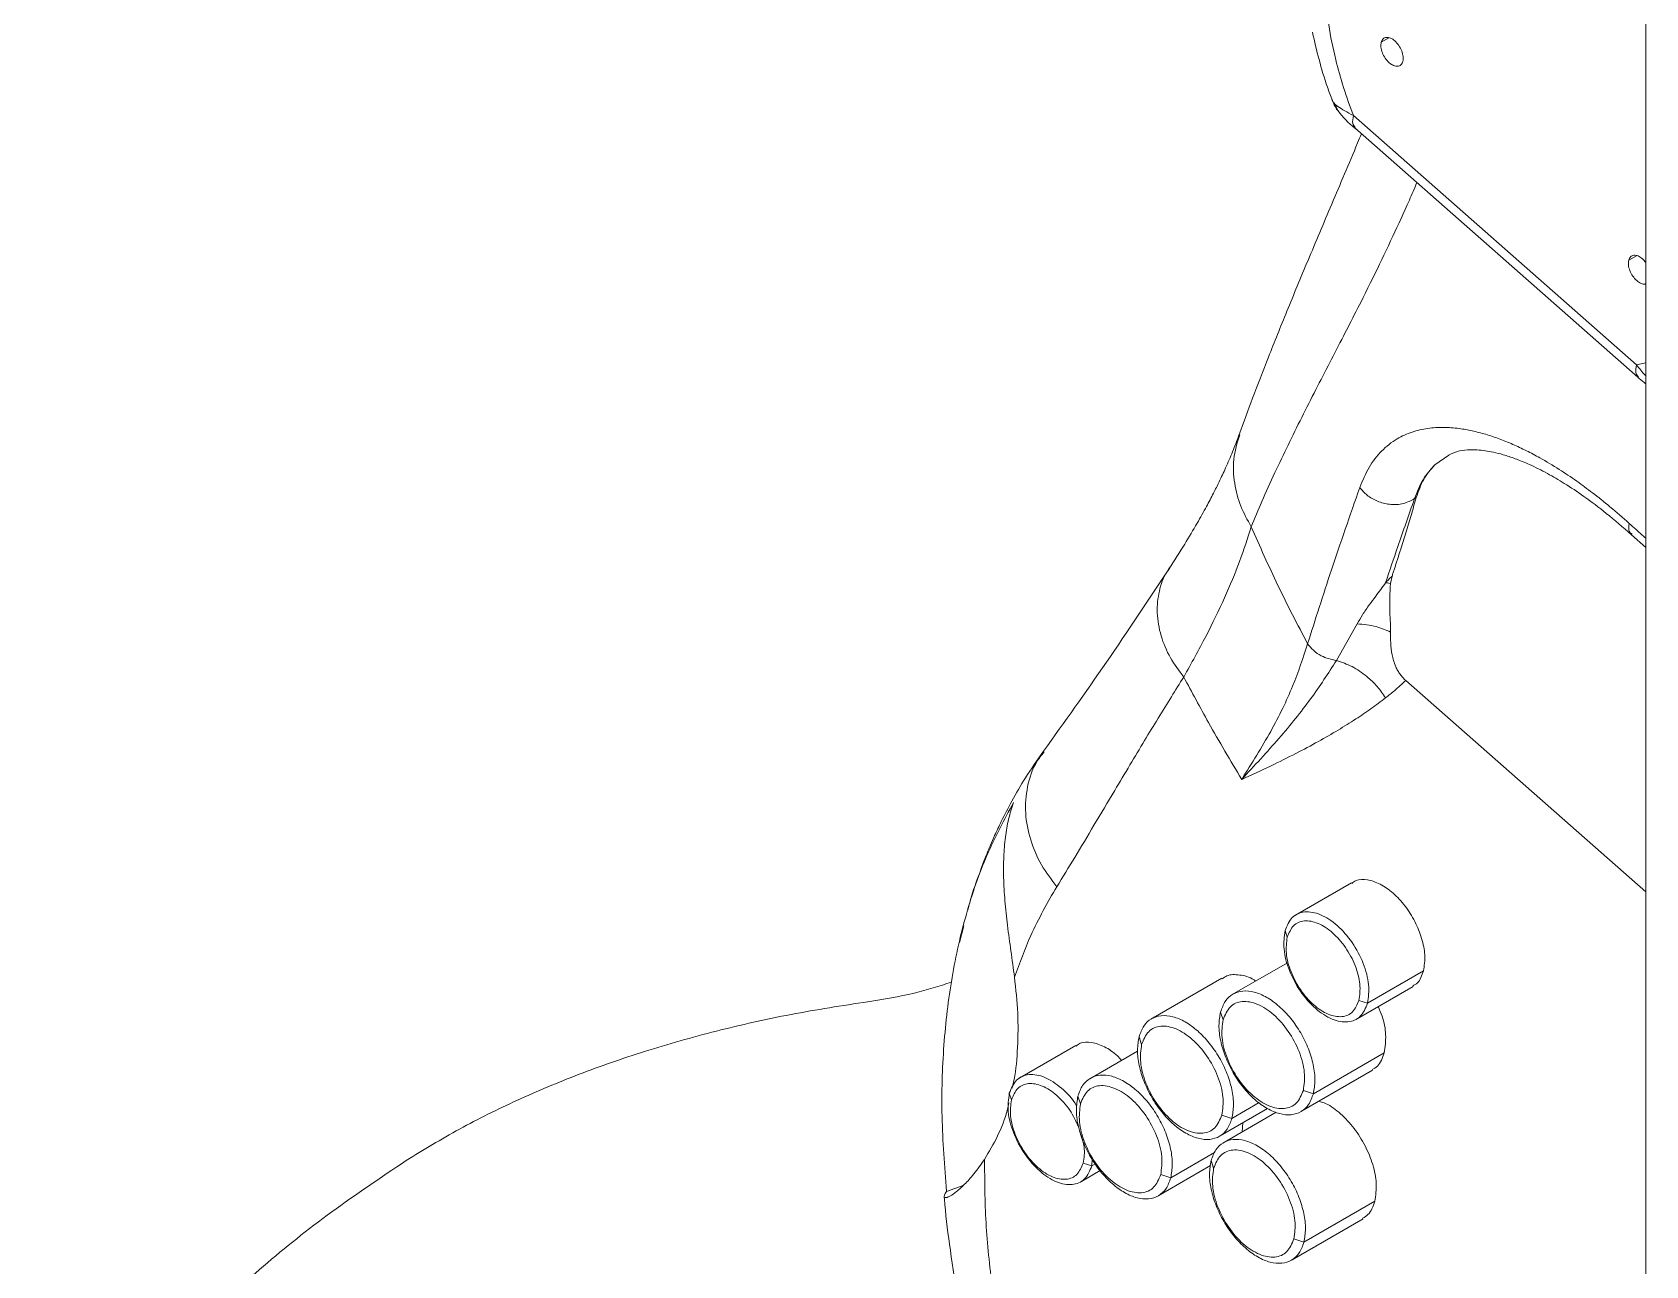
# Model space of a CAD drawing. Header units: millimetres. Extents: x 169 to 14583, y -399 to 10804.
# Drawn here: x 1827.9 to 2041.9, y 7872.7 to 8036.3 of the extents above; entities that cross this region are included whole.
import ezdxf

# ---------------------------------------------------------------- set-up
doc = ezdxf.new("R2010")
doc.units = ezdxf.units.MM
doc.header["$LTSCALE"] = 35

msp = doc.modelspace()

# ---------------------------------------------------------------- linework, layer by layer
at = {"color": 7, "linetype": 'Continuous', "lineweight": 18}
for p, q in [((2041.877, 7290.161), (2041.877, 8375.283)), ((2007.809, 8035.573), (2006.788, 8034.983)), ((2000.467, 8026.978), (2000.315, 8027.245)), ((2003.006, 8023.9), (2003.511, 8023.437)), ((2040.67, 7992.207), (2003.104, 8025.268)), ((2003.275, 8023.616), (2040.841, 7990.554)), ((2040.64, 8006.678), (2039.62, 8006.089)), ((2040.67, 7992.207), (2041.877, 7992.46)), ((2013.886, 7978.915), (2015.746, 7980.199)), ((2011.437, 7974.584), (2011.207, 7974.451)), ((2039.98, 7969.667), (2041.877, 7967.976)), ((2008.015, 7963.214), (2008.228, 7964.172)), ((2000.864, 7952.982), (2003.612, 7957.838)), ((2041.877, 7922.318), (2010.04, 7950.338)), ((2002.848, 7923.499), (1995.423, 7919.213)), ((1951.421, 7917.805), (1950.846, 7915.562)), ((1994.035, 7917.15), (1994.321, 7916.28)), ((1994.359, 7912.893), (1987.041, 7908.669)), ((1985.644, 7910.829), (1976.239, 7905.4)), ((2004.978, 7907.519), (2012.403, 7911.805)), ((2003.59, 7905.456), (2011.014, 7909.743)), ((1985.479, 7906.348), (1985.813, 7905.333)), ((2003.843, 7907.899), (2004.978, 7907.519)), ((1966.272, 7901.923), (1958.847, 7897.637)), ((1974.677, 7903.08), (1975.011, 7902.064)), ((1974.482, 7901.18), (1968.124, 7897.51)), ((1997.791, 7895.513), (2007.195, 7900.942)), ((1996.228, 7893.193), (2005.633, 7898.622)), ((1957.459, 7895.574), (1957.745, 7894.704)), ((1966.562, 7895.189), (1966.896, 7894.174)), ((1996.466, 7895.957), (1997.791, 7895.513)), ((1985.426, 7889.924), (1991.704, 7893.548)), ((1992.867, 7893.06), (1985.79, 7888.975)), ((1986.989, 7892.244), (1990.605, 7894.332)), ((1985.664, 7892.688), (1986.989, 7892.244)), ((1988.328, 7890.44), (1988.42, 7891.652)), ((1968.402, 7885.943), (1968.45, 7886.829)), ((1978.874, 7884.354), (1984.699, 7887.717)), ((1984.228, 7886.655), (1984.562, 7885.639)), ((1967.014, 7883.881), (1969.494, 7885.312)), ((1967.267, 7886.324), (1968.402, 7885.943)), ((1968.402, 7885.943), (1968.873, 7886.215)), ((1977.311, 7882.034), (1984.149, 7885.981)), ((1977.549, 7884.798), (1978.874, 7884.354)), ((1949.122, 7882.564), (1951.33, 7883.324)), ((1996.539, 7875.819), (2005.944, 7881.248)), ((1994.977, 7873.499), (2004.382, 7878.928)), ((1995.215, 7876.263), (1996.539, 7875.819))]:
    msp.add_line(p, q, dxfattribs=at)
for points, knots in [([(1999.422, 8041.718), (1999.53, 8040.252), (1999.747, 8037.32), (2000.624, 8033.012), (2001.734, 8028.98), (2002.647, 8026.506), (2003.104, 8025.268)], [0, 0, 0, 0, 0.2800196, 0.5598448, 0.7798188, 1, 1, 1, 1]), ([(1997.672, 8036.307), (1997.951, 8035.1), (1998.508, 8032.681), (1999.415, 8029.648), (2000.086, 8027.84), (2000.308, 8027.242)], [0, 0, 0, 0, 0.4000265, 0.8015878, 1, 1, 1, 1]), ([(2006.788, 8034.983), (2006.761, 8034.776), (2006.705, 8034.36), (2006.912, 8033.588), (2007.303, 8032.85), (2007.838, 8032.24), (2008.432, 8031.856), (2008.991, 8031.759), (2009.448, 8031.946), (2009.59, 8032.285), (2009.661, 8032.455)], [0, 0, 0, 0, 0.125, 0.25, 0.375, 0.5, 0.625, 0.75, 0.875, 1, 1, 1, 1]), ([(2009.661, 8032.455), (2009.689, 8032.663), (2009.744, 8033.078), (2009.537, 8033.85), (2009.146, 8034.588), (2008.611, 8035.198), (2008.017, 8035.582), (2007.459, 8035.68), (2007.001, 8035.492), (2006.859, 8035.153), (2006.788, 8034.983)], [0, 0, 0, 0, 0.125, 0.25, 0.375, 0.5, 0.625, 0.75, 0.875, 1, 1, 1, 1]), ([(2000.254, 8027.353), (2000.451, 8026.856), (2000.665, 8026.318), (2001.069, 8025.922), (2001.1, 8025.892)], [0, 0, 0, 0, 0.92506477, 1, 1, 1, 1]), ([(2003.104, 8025.268), (2002.698, 8025.48), (2001.893, 8025.9), (2001.032, 8026.468), (2000.545, 8026.838), (2000.47, 8026.972), (2000.467, 8026.978)], [0, 0, 0, 0, 0.3336332, 0.6608076, 0.9857284, 1, 1, 1, 1]), ([(2000.531, 8027.009), (2000.705, 8026.627), (2001.31, 8025.303), (2002.47, 8024.306), (2003.295, 8023.597)], [0, 0, 0, 0, 0.2888584, 1, 1, 1, 1]), ([(2003.349, 8023.691), (2003.203, 8023.841), (2002.889, 8024.165), (2003.029, 8024.883), (2003.104, 8025.268)], [0, 0, 0, 0, 0.462926, 1, 1, 1, 1]), ([(2004.157, 8022.839), (2003.992, 8022.442), (2002.655, 8019.217), (2000.26, 8013.602), (1997.107, 8006.14), (1994.304, 7999.399), (1991.86, 7993.329), (1989.742, 7987.878), (1988.527, 7984.547), (1987.943, 7982.943)], [0, 0, 0, 0, 0.0263313, 0.2137531, 0.3914684, 0.5593065, 0.7167337, 0.8636551, 1, 1, 1, 1]), ([(2011.529, 8016.38), (2011.193, 8015.595), (2010.137, 8013.124), (2008.279, 8009.098), (2005.905, 8004.143), (2003.713, 7999.77), (2001.71, 7995.859), (1999.93, 7992.417), (1998.077, 7988.835), (1996.223, 7985.189), (1994.406, 7981.523), (1992.632, 7977.806), (1990.991, 7974.2), (1990.005, 7971.838), (1989.541, 7970.727)], [0, 0, 0, 0, 0.04108838, 0.12937854, 0.22456742, 0.32885666, 0.39773274, 0.47449061, 0.55601962, 0.64172454, 0.72954732, 0.81916895, 0.91496177, 1, 1, 1, 1]), ([(2041.877, 8005.759), (2041.733, 8005.939), (2041.421, 8006.331), (2040.846, 8006.685), (2040.29, 8006.786), (2039.832, 8006.597), (2039.69, 8006.258), (2039.62, 8006.089)], [0, 0, 0, 0, 0.175943, 0.3819572, 0.5879715, 0.7939858, 1, 1, 1, 1]), ([(2039.62, 8006.089), (2039.592, 8005.881), (2039.536, 8005.466), (2039.743, 8004.693), (2040.134, 8003.957), (2040.672, 8003.341), (2041.255, 8002.979), (2041.689, 8002.85), (2041.854, 8002.932), (2041.877, 8002.944)], [0, 0, 0, 0, 0.162161, 0.324322, 0.486483, 0.648644, 0.810805, 0.972966, 1, 1, 1, 1]), ([(2040.915, 7990.63), (2040.769, 7990.779), (2040.455, 7991.102), (2040.595, 7991.82), (2040.67, 7992.207)], [0, 0, 0, 0, 0.46198494, 1, 1, 1, 1]), ([(2041.877, 7990.734), (2041.85, 7990.763), (2041.412, 7991.223), (2041.029, 7991.731), (2040.67, 7992.207)], [0, 0, 0, 0, 0.06307102, 1, 1, 1, 1]), ([(2040.823, 7990.57), (2041.091, 7990.334), (2041.427, 7990.039), (2041.802, 7989.729), (2041.877, 7989.667)], [0, 0, 0, 0, 0.7987839, 1, 1, 1, 1]), ([(1987.975, 7983.034), (1987.683, 7982.247), (1987.142, 7980.787), (1986.222, 7978.654), (1985.366, 7976.82), (1984.519, 7975.118), (1983.556, 7973.284), (1982.305, 7971.044), (1980.659, 7968.275), (1979.318, 7966.207), (1978.594, 7965.09)], [0, 0, 0, 0, 0.1521366, 0.2819958, 0.3894388, 0.4752426, 0.5700212, 0.688909, 0.8320396, 1, 1, 1, 1]), ([(1988.022, 7982.925), (1987.69, 7981.847), (1987.053, 7979.776), (1987.25, 7976.511), (1988.016, 7973.465), (1989.042, 7971.623), (1989.541, 7970.727)], [0, 0, 0, 0, 0.27335728, 0.52524694, 0.7690135, 1, 1, 1, 1]), ([(2039.697, 7971.162), (2038.843, 7971.914), (2037.22, 7973.344), (2034.891, 7975.192), (2032.645, 7976.846), (2030.307, 7978.416), (2028.079, 7979.75), (2026.026, 7980.837), (2024.221, 7981.683), (2022.418, 7982.412), (2020.625, 7983.012), (2018.853, 7983.47), (2016.98, 7983.798), (2014.991, 7983.942), (2012.894, 7983.81), (2010.815, 7983.327), (2008.726, 7982.379), (2006.785, 7980.846), (2005.097, 7978.708), (2004.326, 7976.85), (2003.941, 7975.921)], [0, 0, 0, 0, 0.053438, 0.1014925, 0.1456631, 0.1946755, 0.2499349, 0.2893679, 0.3297521, 0.3710864, 0.4133702, 0.4566025, 0.5007829, 0.555861, 0.6157286, 0.6803825, 0.7498204, 0.8332517, 0.9166422, 1, 1, 1, 1]), ([(2015.719, 7980.218), (2016.087, 7980.394), (2016.831, 7980.752), (2018.11, 7980.932), (2019.37, 7980.941), (2020.525, 7980.825), (2021.702, 7980.616), (2023.019, 7980.285), (2024.616, 7979.758), (2026.565, 7978.957), (2028.747, 7977.868), (2031.166, 7976.455), (2033.769, 7974.718), (2036.749, 7972.487), (2038.868, 7970.637), (2039.981, 7969.666)], [0, 0, 0, 0, 0.0925732, 0.1872741, 0.263159, 0.3199374, 0.3688616, 0.4247678, 0.4877902, 0.5581322, 0.642243, 0.7167808, 0.8012085, 0.8955942, 1, 1, 1, 1]), ([(2013.886, 7978.915), (2013.333, 7978.304), (2012.228, 7977.081), (2011.547, 7975.328), (2011.207, 7974.451)], [0, 0, 0, 0, 0.4999758, 1, 1, 1, 1]), ([(2011.437, 7974.584), (2011.733, 7975.436), (2012.323, 7977.138), (2013.365, 7978.323), (2013.886, 7978.915)], [0, 0, 0, 0, 0.50043212, 1, 1, 1, 1]), ([(2003.941, 7975.921), (2002.65, 7972.211), (2000.093, 7964.858), (1998.04, 7958.398), (1997.023, 7955.198)], [0, 0, 0, 0, 0.5047104, 1, 1, 1, 1]), ([(2003.941, 7975.921), (2004.248, 7975.566), (2004.891, 7974.823), (2006.284, 7974.033), (2007.961, 7973.603), (2009.744, 7973.685), (2010.734, 7974.203), (2011.207, 7974.451)], [0, 0, 0, 0, 0.1753923, 0.366222, 0.5640811, 0.7917625, 1, 1, 1, 1]), ([(2011.207, 7974.451), (2010.455, 7972.308), (2009.112, 7968.478), (2007.902, 7964.886), (2007.369, 7963.303)], [0, 0, 0, 0, 0.5595304, 1, 1, 1, 1]), ([(2008.228, 7964.172), (2008.282, 7964.335), (2008.389, 7964.662), (2008.548, 7965.152), (2008.708, 7965.645), (2008.867, 7966.139), (2009.025, 7966.635), (2009.183, 7967.132), (2009.528, 7968.222), (2010.054, 7969.918), (2010.753, 7972.234), (2011.209, 7973.799), (2011.437, 7974.584)], [0, 0, 0, 0, 0.04769779, 0.09548409, 0.14335967, 0.19132452, 0.23937865, 0.28752206, 0.33575475, 0.55533825, 0.77675334, 1, 1, 1, 1]), ([(1989.541, 7970.727), (1989.065, 7969.211), (1988.112, 7966.183), (1986.074, 7961.332), (1983.625, 7956.254), (1981.609, 7952.608), (1980.601, 7950.787)], [0, 0, 0, 0, 0.2507175, 0.5009157, 0.7506789, 1, 1, 1, 1]), ([(1989.541, 7970.727), (1990.696, 7968.112), (1993.005, 7962.88), (1995.684, 7957.759), (1997.023, 7955.198)], [0, 0, 0, 0, 0.4999207, 1, 1, 1, 1]), ([(2039.697, 7971.162), (2039.641, 7970.723), (2039.557, 7970.062), (2039.933, 7969.833), (2040.059, 7969.756)], [0, 0, 0, 0, 0.6651571, 1, 1, 1, 1]), ([(2041.877, 7969.211), (2041.722, 7969.349), (2040.99, 7969.996), (2040.266, 7970.649), (2039.697, 7971.162)], [0, 0, 0, 0, 0.212987, 1, 1, 1, 1]), ([(1978.777, 7965.368), (1975.964, 7961.101), (1970.356, 7952.598), (1964.777, 7944.819), (1961.997, 7940.944)], [0, 0, 0, 0, 0.5017694, 1, 1, 1, 1]), ([(1978.723, 7965.171), (1978.599, 7965.017), (1977.904, 7964.158), (1977.268, 7962.175), (1976.945, 7959.312), (1977.475, 7956.282), (1978.68, 7953.352), (1979.975, 7951.623), (1980.601, 7950.787)], [0, 0, 0, 0, 0.0415764, 0.2324363, 0.4262019, 0.6267212, 0.8194008, 1, 1, 1, 1]), ([(2008.228, 7964.172), (2008.067, 7964.011), (2007.778, 7963.721), (2007.494, 7963.431), (2007.369, 7963.303)], [0, 0, 0, 0, 0.5581175, 1, 1, 1, 1]), ([(2007.369, 7963.303), (2007.157, 7963.002), (2006.715, 7962.369), (2005.983, 7961.399), (2005.136, 7960.265), (2004.29, 7959.057), (2003.832, 7958.233), (2003.612, 7957.838)], [0, 0, 0, 0, 0.13944558, 0.29244915, 0.48917983, 0.75505142, 1, 1, 1, 1]), ([(2008.015, 7963.214), (2007.885, 7963.242), (2007.653, 7963.292), (2007.455, 7963.3), (2007.369, 7963.303)], [0, 0, 0, 0, 0.5610723, 1, 1, 1, 1]), ([(2008.04, 7956.749), (2008.039, 7957.083), (2008.038, 7957.432), (2008.019, 7957.824), (2008.012, 7957.968), (2007.987, 7958.452), (2007.87, 7960.323), (2007.95, 7961.932), (2008.015, 7963.214)], [0, 0, 0, 0, 0.1550107, 0.1621008, 0.1751264, 0.2189847, 0.3779288, 1, 1, 1, 1]), ([(2003.612, 7957.838), (2004.446, 7957.772), (2005.936, 7957.653), (2007.397, 7957.025), (2008.04, 7956.749)], [0, 0, 0, 0, 0.5601138, 1, 1, 1, 1]), ([(1997.023, 7955.198), (1996.423, 7953.353), (1995.224, 7949.664), (1992.317, 7943.653), (1989.626, 7939.359), (1988.281, 7937.212)], [0, 0, 0, 0, 0.3336584, 0.6669581, 1, 1, 1, 1]), ([(1997.023, 7955.198), (1997.267, 7954.899), (1997.774, 7954.277), (1999.045, 7953.383), (2000.167, 7953.136), (2000.864, 7952.982)], [0, 0, 0, 0, 0.2600892, 0.5403442, 1, 1, 1, 1]), ([(2010.04, 7950.338), (2009.909, 7950.461), (2009.65, 7950.703), (2009.291, 7951.152), (2008.978, 7951.639), (2008.522, 7952.556), (2008.023, 7954.446), (2008.033, 7955.805), (2008.04, 7956.749)], [0, 0, 0, 0, 0.0625548, 0.1227985, 0.1846914, 0.252236, 0.4805784, 1, 1, 1, 1]), ([(1988.281, 7937.212), (1989.975, 7939.037), (1993.351, 7942.672), (1997.552, 7947.889), (1999.764, 7951.291), (2000.864, 7952.982)], [0, 0, 0, 0, 0.3363567, 0.6701627, 1, 1, 1, 1]), ([(2000.864, 7952.982), (2001.558, 7952.744), (2002.966, 7952.262), (2004.786, 7951.01), (2006.289, 7949.58), (2007.017, 7948.543), (2007.378, 7948.029)], [0, 0, 0, 0, 0.2745502, 0.557487, 0.7806495, 1, 1, 1, 1]), ([(1980.601, 7950.787), (1980.05, 7949.915), (1978.907, 7948.104), (1977.175, 7945.293), (1975.345, 7942.276), (1973.43, 7939.083), (1971.199, 7935.331), (1968.764, 7931.236), (1966.207, 7926.97), (1964.548, 7924.27), (1963.754, 7922.978)], [0, 0, 0, 0, 0.09572681, 0.19880043, 0.30536014, 0.42139667, 0.5418434, 0.7069861, 0.85978411, 1, 1, 1, 1]), ([(1988.281, 7937.212), (1986.794, 7939.715), (1984.138, 7944.188), (1981.682, 7948.769), (1980.601, 7950.787)], [0, 0, 0, 0, 0.5595918, 1, 1, 1, 1]), ([(2010.04, 7950.338), (2009.547, 7949.875), (2008.685, 7949.066), (2007.77, 7948.339), (2007.378, 7948.029)], [0, 0, 0, 0, 0.5726334, 1, 1, 1, 1]), ([(2007.378, 7948.029), (2006.748, 7947.555), (2005.453, 7946.582), (2003.354, 7945.161), (2001.019, 7943.696), (1998.371, 7942.17), (1995.375, 7940.579), (1991.978, 7938.903), (1989.557, 7937.796), (1988.281, 7937.212)], [0, 0, 0, 0, 0.1071153, 0.2201851, 0.3456322, 0.4834617, 0.6374925, 0.8088501, 1, 1, 1, 1]), ([(1961.995, 7940.941), (1961.181, 7939.783), (1959.702, 7937.682), (1957.864, 7934.518), (1956.526, 7931.934), (1955.601, 7929.958), (1954.932, 7928.428), (1954.182, 7926.617), (1953.247, 7924.089), (1952.408, 7921.715), (1952.027, 7920.182), (1951.943, 7919.843)], [0, 0, 0, 0, 0.1902258, 0.3451345, 0.4745273, 0.5614915, 0.619665, 0.6857264, 0.8095687, 0.9578073, 1, 1, 1, 1]), ([(1963.754, 7922.978), (1963.038, 7923.924), (1961.559, 7925.877), (1960.15, 7929.214), (1959.474, 7932.757), (1959.765, 7936.29), (1960.651, 7939.079), (1961.736, 7940.428), (1962.079, 7940.854)], [0, 0, 0, 0, 0.1665012, 0.3438798, 0.5286297, 0.7162133, 0.9103175, 1, 1, 1, 1]), ([(1958.015, 7934.14), (1956.788, 7931.863), (1954.338, 7927.314), (1951.652, 7919.486), (1949.73, 7911.058), (1948.665, 7902.053), (1948.367, 7892.577), (1948.87, 7885.904), (1949.122, 7882.564)], [0, 0, 0, 0, 0.1694303, 0.3384693, 0.5057546, 0.6713388, 0.8355464, 1, 1, 1, 1]), ([(1958.149, 7910.983), (1957.99, 7912.133), (1957.682, 7914.359), (1957.211, 7917.76), (1956.86, 7921.025), (1956.676, 7924.074), (1956.688, 7926.912), (1956.906, 7929.51), (1957.318, 7931.942), (1957.784, 7933.411), (1958.015, 7934.14)], [0, 0, 0, 0, 0.1605388, 0.3110046, 0.4487237, 0.5764185, 0.6892464, 0.7978981, 0.8997165, 1, 1, 1, 1]), ([(1963.754, 7922.978), (1962.547, 7920.876), (1960.413, 7917.16), (1958.835, 7912.854), (1958.149, 7910.983)], [0, 0, 0, 0, 0.5655839, 1, 1, 1, 1]), ([(2012.403, 7911.805), (2012.505, 7912.493), (2012.698, 7913.792), (2012.227, 7916.121), (2011.321, 7918.369), (2009.996, 7920.464), (2008.39, 7922.196), (2006.641, 7923.419), (2004.941, 7923.974), (2003.629, 7923.975), (2003.074, 7923.553), (2002.896, 7923.419)], [0, 0, 0, 0, 0.1310938, 0.2474149, 0.3637359, 0.4800569, 0.596378, 0.712699, 0.82902, 0.9453411, 1, 1, 1, 1]), ([(2003.843, 7907.899), (2003.933, 7908.589), (2004.113, 7909.966), (2003.436, 7912.524), (2002.133, 7914.966), (2000.364, 7916.994), (1998.395, 7918.256), (1996.541, 7918.592), (1995.031, 7917.959), (1994.558, 7916.839), (1994.321, 7916.28)], [0, 0, 0, 0, 0.125051, 0.2500067, 0.3750076, 0.5000048, 0.6250057, 0.7500029, 0.8750037, 1, 1, 1, 1]), ([(1994.321, 7916.28), (1994.231, 7915.591), (1994.052, 7914.213), (1994.729, 7911.655), (1996.032, 7909.213), (1997.8, 7907.185), (1999.769, 7905.923), (2001.623, 7905.587), (2003.133, 7906.221), (2003.607, 7907.34), (2003.843, 7907.899)], [0, 0, 0, 0, 0.125051, 0.2500067, 0.3750076, 0.5000048, 0.6250057, 0.7500029, 0.8750037, 1, 1, 1, 1]), ([(1938.713, 7907.725), (1940.794, 7908.06), (1944.658, 7908.681), (1948.172, 7909.795), (1949.793, 7910.308)], [0, 0, 0, 0, 0.538673, 1, 1, 1, 1]), ([(1958.149, 7910.983), (1958.323, 7909.378), (1958.671, 7906.171), (1958.601, 7901.645), (1958.322, 7898.314), (1957.919, 7896.622), (1957.828, 7896.238)], [0, 0, 0, 0, 0.3026168, 0.6047515, 0.9102338, 1, 1, 1, 1]), ([(1990.142, 7910.459), (1990.068, 7910.512), (1989.35, 7911.024), (1987.997, 7911.319), (1986.523, 7911.369), (1985.898, 7910.892), (1985.698, 7910.739)], [0, 0, 0, 0, 0.0445318, 0.4313775, 0.8182232, 1, 1, 1, 1]), ([(2010.966, 7909.822), (2011.188, 7909.94), (2011.883, 7910.309), (2012.192, 7911.199), (2012.403, 7911.805)], [0, 0, 0, 0, 0.3198972, 1, 1, 1, 1]), ([(1877.455, 7886.642), (1879.773, 7888.062), (1884.41, 7890.902), (1892.124, 7894.713), (1900.325, 7898.16), (1909.148, 7901.238), (1918.545, 7903.899), (1928.45, 7906.14), (1935.292, 7907.197), (1938.713, 7907.725)], [0, 0, 0, 0, 0.1400018, 0.2800036, 0.4200054, 0.5600071, 0.7066714, 0.8533357, 1, 1, 1, 1]), ([(1996.466, 7895.957), (1996.567, 7896.728), (1996.768, 7898.27), (1996.011, 7901.131), (1994.553, 7903.864), (1992.574, 7906.132), (1990.371, 7907.544), (1988.297, 7907.92), (1986.608, 7907.211), (1986.078, 7905.959), (1985.813, 7905.333)], [0, 0, 0, 0, 0.1250456, 0.2500059, 0.3750068, 0.5000043, 0.6250051, 0.7500026, 0.8750033, 1, 1, 1, 1]), ([(2007.195, 7900.942), (2007.304, 7901.715), (2007.511, 7903.174), (2007.127, 7905.395), (2006.58, 7906.651), (2006.395, 7907.076)], [0, 0, 0, 0, 0.42726362, 0.80637943, 1, 1, 1, 1]), ([(1985.664, 7892.688), (1985.765, 7893.459), (1985.966, 7895.001), (1985.208, 7897.862), (1983.751, 7900.595), (1981.772, 7902.864), (1979.569, 7904.275), (1977.495, 7904.651), (1975.806, 7903.942), (1975.276, 7902.69), (1975.011, 7902.064)], [0, 0, 0, 0, 0.1250456, 0.2500059, 0.3750068, 0.5000043, 0.6250051, 0.7500026, 0.8750033, 1, 1, 1, 1]), ([(1985.813, 7905.333), (1985.713, 7904.562), (1985.512, 7903.02), (1986.269, 7900.159), (1987.727, 7897.426), (1989.706, 7895.157), (1991.909, 7893.746), (1993.983, 7893.37), (1995.672, 7894.079), (1996.202, 7895.331), (1996.466, 7895.957)], [0, 0, 0, 0, 0.12504558, 0.25000595, 0.37500678, 0.50000429, 0.62500512, 0.75000263, 0.87500328, 1, 1, 1, 1]), ([(1972.339, 7899.943), (1972.158, 7900.146), (1971.456, 7900.937), (1970.056, 7901.824), (1968.367, 7902.403), (1967.053, 7902.399), (1966.497, 7901.978), (1966.32, 7901.843)], [0, 0, 0, 0, 0.0908827, 0.3528839, 0.6148851, 0.8768863, 1, 1, 1, 1]), ([(1975.011, 7902.064), (1974.911, 7901.293), (1974.71, 7899.751), (1975.467, 7896.89), (1976.925, 7894.158), (1978.904, 7891.889), (1981.107, 7890.477), (1983.181, 7890.101), (1984.87, 7890.81), (1985.4, 7892.062), (1985.664, 7892.688)], [0, 0, 0, 0, 0.1250456, 0.2500059, 0.3750068, 0.5000043, 0.6250051, 0.7500026, 0.8750033, 1, 1, 1, 1]), ([(2005.579, 7898.712), (2005.829, 7898.845), (2006.61, 7899.26), (2006.958, 7900.261), (2007.195, 7900.942)], [0, 0, 0, 0, 0.3198983, 1, 1, 1, 1]), ([(1966.409, 7893.877), (1966.389, 7893.914), (1965.885, 7894.871), (1964.359, 7896.366), (1962.151, 7897.863), (1960.009, 7898.225), (1958.269, 7897.513), (1957.729, 7896.221), (1957.459, 7895.574)], [0, 0, 0, 0, 0.0079843, 0.2063874, 0.4047906, 0.6031937, 0.8015969, 1, 1, 1, 1]), ([(1966.66, 7891.107), (1966.298, 7891.867), (1965.544, 7893.449), (1963.779, 7895.416), (1961.821, 7896.681), (1959.964, 7897.016), (1958.455, 7896.383), (1957.982, 7895.264), (1957.745, 7894.704)], [0, 0, 0, 0, 0.15618, 0.3249423, 0.4937096, 0.6624719, 0.8312389, 1, 1, 1, 1]), ([(1977.549, 7884.798), (1977.65, 7885.569), (1977.851, 7887.111), (1977.094, 7889.972), (1975.636, 7892.705), (1973.657, 7894.973), (1971.454, 7896.385), (1969.38, 7896.761), (1967.691, 7896.052), (1967.161, 7894.8), (1966.896, 7894.174)], [0, 0, 0, 0, 0.1250456, 0.2500059, 0.3750068, 0.5000043, 0.6250051, 0.7500026, 0.8750033, 1, 1, 1, 1]), ([(1957.39, 7894.291), (1957.328, 7894.006), (1956.984, 7892.407), (1955.96, 7889.834), (1954.774, 7887.818), (1954.18, 7886.81)], [0, 0, 0, 0, 0.0976708, 0.5484445, 1, 1, 1, 1]), ([(1957.745, 7894.704), (1957.655, 7894.015), (1957.476, 7892.637), (1958.152, 7890.079), (1959.455, 7887.637), (1961.224, 7885.609), (1963.193, 7884.347), (1965.047, 7884.011), (1966.557, 7884.645), (1967.03, 7885.764), (1967.267, 7886.324)], [0, 0, 0, 0, 0.125051, 0.2500067, 0.3750076, 0.5000048, 0.6250057, 0.7500029, 0.8750037, 1, 1, 1, 1]), ([(1966.896, 7894.174), (1966.796, 7893.403), (1966.595, 7891.861), (1967.352, 7889), (1968.81, 7886.267), (1970.789, 7883.999), (1972.992, 7882.587), (1975.066, 7882.211), (1976.755, 7882.92), (1977.285, 7884.172), (1977.549, 7884.798)], [0, 0, 0, 0, 0.12504558, 0.25000595, 0.37500678, 0.50000429, 0.62500512, 0.75000263, 0.87500328, 1, 1, 1, 1]), ([(2005.944, 7881.248), (2006.059, 7882.022), (2006.276, 7883.483), (2005.746, 7886.105), (2004.727, 7888.631), (2003.235, 7890.996), (2001.432, 7892.916), (1999.78, 7894.152), (1998.832, 7894.423), (1998.516, 7894.513)], [0, 0, 0, 0, 0.1700061, 0.3208544, 0.4717027, 0.622551, 0.7733993, 0.9242477, 1, 1, 1, 1]), ([(1967.267, 7886.324), (1967.379, 7887.009), (1967.563, 7888.133), (1967.143, 7889.509), (1966.979, 7890.047)], [0, 0, 0, 0, 0.6096478, 1, 1, 1, 1]), ([(1827.86, 7833.891), (1829.223, 7836.607), (1831.949, 7842.038), (1837.198, 7849.966), (1843.272, 7857.691), (1850.333, 7865.286), (1858.395, 7872.699), (1867.403, 7879.913), (1874.104, 7884.399), (1877.455, 7886.642)], [0, 0, 0, 0, 0.14000108, 0.28000215, 0.42000323, 0.56000431, 0.70666954, 0.85333477, 1, 1, 1, 1]), ([(1949.122, 7882.564), (1949.008, 7882.385), (1948.78, 7882.025), (1948.807, 7881.746), (1949.087, 7881.697), (1949.639, 7881.928), (1950.461, 7882.498), (1951.529, 7883.47), (1952.815, 7884.877), (1953.705, 7886.137), (1954.18, 7886.81)], [0, 0, 0, 0, 0.1044659, 0.2097162, 0.317615, 0.4298944, 0.5567773, 0.6929226, 0.8359036, 1, 1, 1, 1]), ([(1954.18, 7886.81), (1954.194, 7884.028), (1954.222, 7878.504), (1955.132, 7869.834), (1956.657, 7861.052), (1958.841, 7852.161), (1961.653, 7843.217), (1965.059, 7834.264), (1969.097, 7825.433), (1972.098, 7819.422), (1973.865, 7816.466), (1973.958, 7816.311)], [0, 0, 0, 0, 0.1279083, 0.2539709, 0.378054, 0.5010446, 0.6241222, 0.7471229, 0.870203, 0.9931917, 1, 1, 1, 1]), ([(1995.215, 7876.263), (1995.315, 7877.034), (1995.516, 7878.576), (1994.759, 7881.437), (1993.301, 7884.17), (1991.322, 7886.439), (1989.12, 7887.85), (1987.045, 7888.226), (1985.356, 7887.517), (1984.827, 7886.265), (1984.562, 7885.639)], [0, 0, 0, 0, 0.12504558, 0.25000595, 0.37500678, 0.50000429, 0.62500512, 0.75000263, 0.87500328, 1, 1, 1, 1]), ([(1984.562, 7885.639), (1984.461, 7884.868), (1984.26, 7883.327), (1985.018, 7880.465), (1986.475, 7877.733), (1988.454, 7875.464), (1990.657, 7874.052), (1992.731, 7873.677), (1994.421, 7874.385), (1994.95, 7875.637), (1995.215, 7876.263)], [0, 0, 0, 0, 0.1250456, 0.2500059, 0.3750068, 0.5000043, 0.6250051, 0.7500026, 0.8750033, 1, 1, 1, 1]), ([(1948.815, 7881.926), (1948.825, 7881.801), (1948.987, 7879.693), (1949.516, 7875.332), (1950.583, 7868.59), (1952.166, 7861.104), (1954.341, 7852.893), (1957.041, 7844.532), (1960.223, 7836.143), (1963.783, 7827.956), (1967.821, 7819.771), (1972.203, 7811.852), (1976.837, 7804.345), (1981.62, 7797.248), (1985.015, 7792.844), (1986.683, 7790.68)], [0, 0, 0, 0, 0.0041062, 0.0695558, 0.1421176, 0.2217858, 0.3085012, 0.4022617, 0.4857909, 0.5742215, 0.6637587, 0.7511563, 0.83644, 0.9196339, 1, 1, 1, 1]), ([(2004.327, 7879.018), (2004.577, 7879.151), (2005.359, 7879.566), (2005.707, 7880.567), (2005.944, 7881.248)], [0, 0, 0, 0, 0.3198983, 1, 1, 1, 1])]:
    msp.add_open_spline(points, degree=3, knots=knots, dxfattribs=at)
for points in [[(2004.978, 7907.519), (2005.084, 7908.31), (2005.295, 7909.892), (2004.507, 7912.833), (2003.018, 7915.646), (2000.979, 7917.968), (1998.716, 7919.432), (1996.588, 7919.803), (1994.845, 7919.089), (1994.305, 7917.796), (1994.035, 7917.15)], [(1994.035, 7917.15), (1993.929, 7916.359), (1993.718, 7914.777), (1994.506, 7911.836), (1995.995, 7909.023), (1998.034, 7906.701), (2000.297, 7905.237), (2002.425, 7904.866), (2004.168, 7905.58), (2004.708, 7906.873), (2004.978, 7907.519)], [(1997.791, 7895.513), (1997.891, 7896.088), (1998.091, 7897.238), (1997.839, 7899.313), (1997.194, 7901.472), (1996.162, 7903.602), (1994.824, 7905.547), (1993.268, 7907.178), (1991.6, 7908.384), (1989.936, 7909.081), (1988.385, 7909.225), (1987.064, 7908.796), (1986.024, 7907.858), (1985.661, 7906.851), (1985.479, 7906.348)], [(1986.989, 7892.244), (1987.089, 7892.819), (1987.289, 7893.969), (1987.036, 7896.044), (1986.391, 7898.204), (1985.36, 7900.333), (1984.022, 7902.278), (1982.466, 7903.91), (1980.798, 7905.115), (1979.134, 7905.812), (1977.583, 7905.956), (1976.262, 7905.527), (1975.222, 7904.589), (1974.859, 7903.583), (1974.677, 7903.08)], [(1985.479, 7906.348), (1985.379, 7905.773), (1985.179, 7904.624), (1985.431, 7902.548), (1986.076, 7900.389), (1987.108, 7898.26), (1988.446, 7896.314), (1990.002, 7894.683), (1991.669, 7893.478), (1993.334, 7892.78), (1994.884, 7892.637), (1996.206, 7893.066), (1997.246, 7894.004), (1997.609, 7895.01), (1997.791, 7895.513)], [(1974.677, 7903.08), (1974.577, 7902.505), (1974.377, 7901.355), (1974.629, 7899.279), (1975.274, 7897.12), (1976.306, 7894.991), (1977.644, 7893.046), (1979.2, 7891.414), (1980.867, 7890.209), (1982.532, 7889.512), (1984.082, 7889.368), (1985.404, 7889.797), (1986.443, 7890.735), (1986.807, 7891.741), (1986.989, 7892.244)], [(1978.874, 7884.354), (1978.974, 7884.929), (1979.174, 7886.079), (1978.921, 7888.154), (1978.277, 7890.313), (1977.245, 7892.443), (1975.907, 7894.388), (1974.351, 7896.019), (1972.683, 7897.225), (1971.019, 7897.922), (1969.468, 7898.066), (1968.147, 7897.637), (1967.107, 7896.699), (1966.744, 7895.693), (1966.562, 7895.189)], [(1957.459, 7895.574), (1957.353, 7894.783), (1957.142, 7893.201), (1957.93, 7890.26), (1959.419, 7887.447), (1961.458, 7885.125), (1963.721, 7883.661), (1965.849, 7883.29), (1967.592, 7884.004), (1968.132, 7885.297), (1968.402, 7885.943)], [(1966.562, 7895.189), (1966.462, 7894.615), (1966.262, 7893.465), (1966.514, 7891.389), (1967.159, 7889.23), (1968.191, 7887.101), (1969.529, 7885.155), (1971.085, 7883.524), (1972.752, 7882.319), (1974.417, 7881.621), (1975.967, 7881.478), (1977.289, 7881.907), (1978.329, 7882.845), (1978.692, 7883.851), (1978.874, 7884.354)], [(1996.539, 7875.819), (1996.639, 7876.394), (1996.839, 7877.544), (1996.587, 7879.619), (1995.942, 7881.779), (1994.91, 7883.908), (1993.572, 7885.853), (1992.016, 7887.485), (1990.349, 7888.69), (1988.684, 7889.387), (1987.134, 7889.531), (1985.812, 7889.102), (1984.773, 7888.164), (1984.409, 7887.158), (1984.228, 7886.655)], [(1984.228, 7886.655), (1984.128, 7886.08), (1983.927, 7884.93), (1984.18, 7882.855), (1984.825, 7880.695), (1985.856, 7878.566), (1987.195, 7876.621), (1988.751, 7874.989), (1990.418, 7873.784), (1992.082, 7873.087), (1993.633, 7872.943), (1994.954, 7873.372), (1995.994, 7874.31), (1996.358, 7875.316), (1996.539, 7875.819)]]:
    msp.add_open_spline(points, degree=3, dxfattribs=at)

doc.saveas('drawing.dxf')
